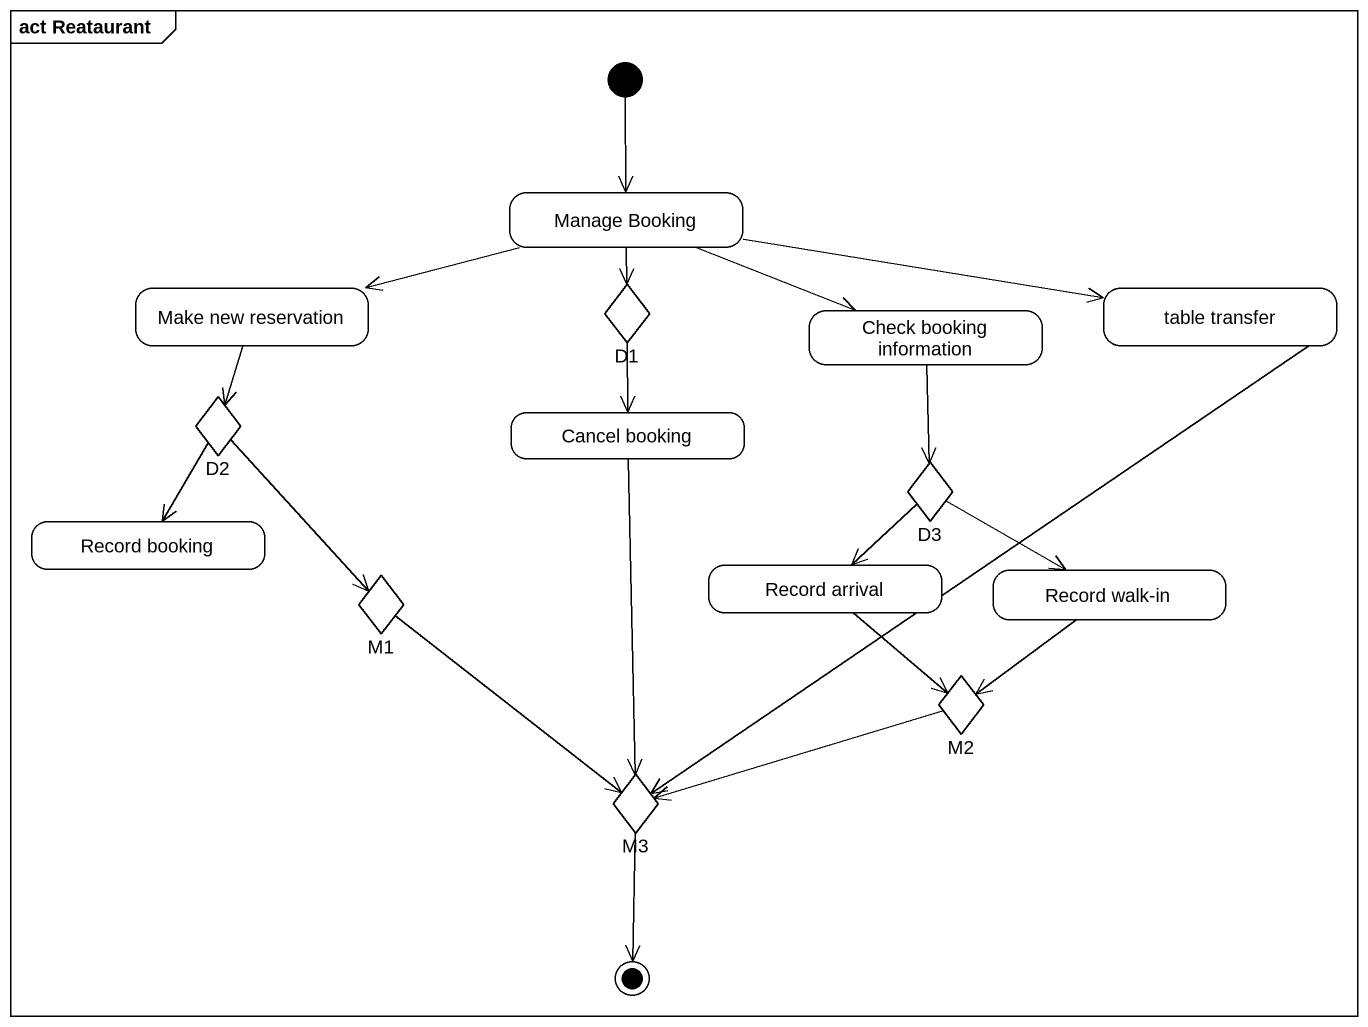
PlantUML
@startuml
mainframe act Reataurant
hide empty description
state "Manage Booking" as Manage_Booking
state "Make new reservation" as Make_new_reservation
state D1 <<choice>>
state "table transfer" as table_transfer
state "Check booking information" as Check_booking_information
state D2 <<choice>>
state "Cancel booking" as Cancel_booking
state "Record booking" as Record_booking
state D3 <<choice>>
state M1 <<choice>>
state "Record arrival" as Record_arrival
state "Record walk-in" as Record_walk_in
state M2 <<choice>>
state M3 <<choice>>
[*] --> Manage_Booking
Manage_Booking -left-> Make_new_reservation
Manage_Booking --> D1
Manage_Booking -right-> table_transfer
Manage_Booking -right-> Check_booking_information
Make_new_reservation --> D2
D1 --> Cancel_booking
table_transfer --> M3
Check_booking_information --> D3
D2 --> Record_booking
D2 --> M1
Cancel_booking --> M3
D3 --> Record_arrival
D3 -right-> Record_walk_in
M1 --> M3
Record_arrival --> M2
Record_walk_in --> M2
M2 -left-> M3
M3 --> [*]
@enduml
